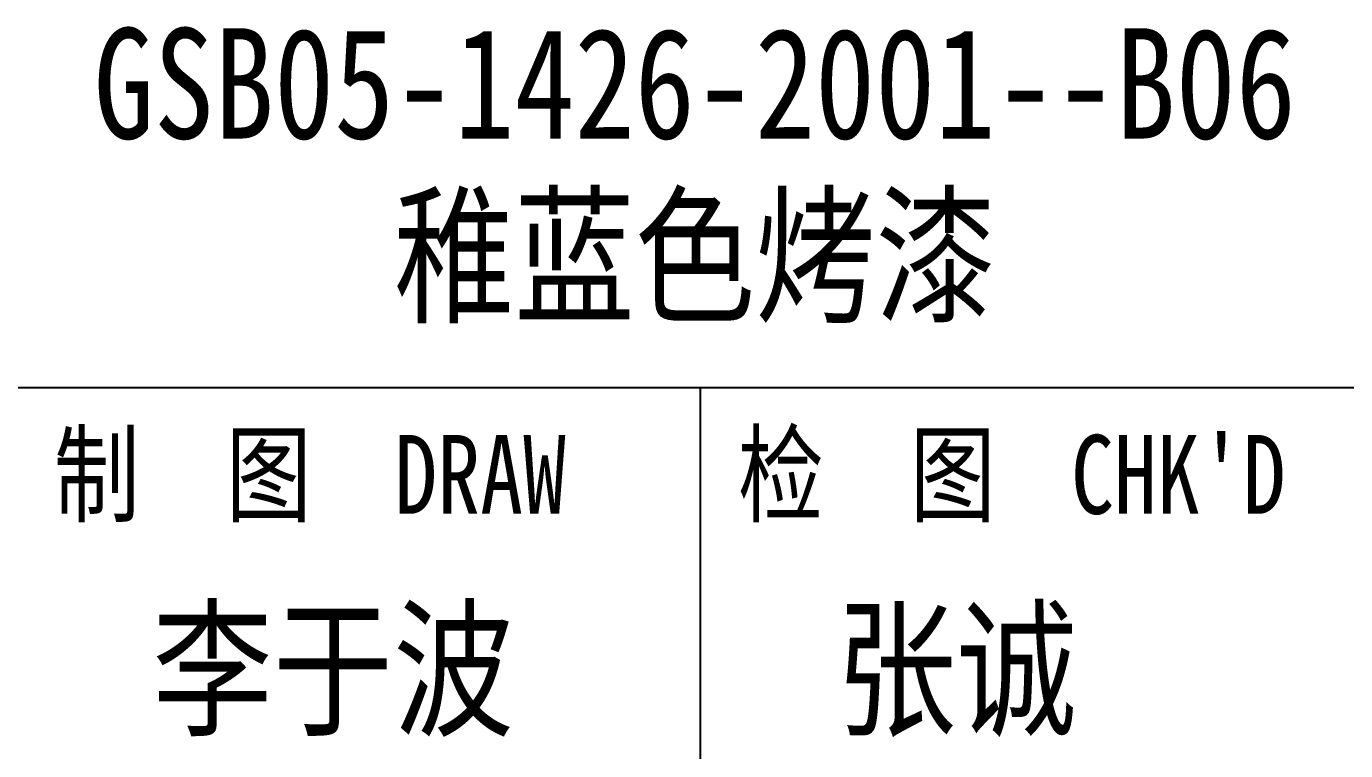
# Model space of a CAD drawing. Header units: millimetres. Extents: x 1333 to 190452, y -42879 to -5704.
# Drawn here: x 183204 to 183245.81, y -17741.86 to -17718.89 of the extents above; entities that cross this region are included whole.
import ezdxf
from ezdxf.enums import TextEntityAlignment as Align

# ---------------------------------------------------------------- set-up
doc = ezdxf.new("R2010")
doc.units = ezdxf.units.MM
doc.header["$LTSCALE"] = 0.5
doc.layers.add('图\\M+19E79\\M+195B6\\M+18E9A', color=7, linetype='Continuous')
doc.layers.add('表面处理', color=7, linetype='Continuous')
doc.layers.add('图框', color=7, linetype='Continuous', lineweight=18)
doc.styles.add('国标', font='simfang.ttf', dxfattribs={"width": 0.8})

# ---------------------------------------------------------------- blocks, each defined once
blk = doc.blocks.new('GZDEH零件A3图框V01版')
at = {"layer": '图\\M+19E79\\M+195B6\\M+18E9A', "color": 9}
for p, q in [((3181.99, -1815.961), (3092.49, -1815.961)), ((3135.83, -1815.961), (3135.83, -1832.961)), ((3135.83, -1815.961), (3135.83, -1832.961))]:
    blk.add_line(p, q, dxfattribs=at)
at = {"layer": '图\\M+19E79\\M+195B6\\M+18E9A', "color": 9, "style": '国标', "width": 0.8}
for s, p in [('制  图', (3119.431, -1819.96)), ('检  图', (3141.11, -1819.96))]:
    blk.add_text(s, height=2.5, dxfattribs=at).set_placement(p, align=Align.CENTER)
for s, p in [("CHK'D", (3147.583, -1819.96)), (' DRAW', (3124.776, -1819.96))]:
    blk.add_text(s, height=2.5, dxfattribs=at).set_placement(p)
blk = doc.blocks.new('DEH A3')
at = {"layer": '图框'}
blk.add_blockref('GZDEH零件A3图框V01版', (-2857.49, 1846.461), dxfattribs=at)

msp = doc.modelspace()

# ---------------------------------------------------------------- block references
at = {"layer": '图框'}
msp.add_blockref('DEH A3', (182947.014, -17760.849), dxfattribs=at)

# ---------------------------------------------------------------- texts
at = {"layer": '图\\M+19E79\\M+195B6\\M+18E9A', "color": 3, "style": '国标', "width": 0.8}
for s, p in [('李于波', (183207.992, -17741.032)), ('张诚', (183229.652, -17741.032))]:
    msp.add_text(s, height=3.5, dxfattribs=at).set_placement(p)
at = {"layer": '表面处理', "color": 3, "style": '国标', "width": 0.8}
for s, p in [('GSB05-1426-2001--B06', (183225.185, -17722.449)), ('稚蓝色烤漆', (183225.185, -17727.925))]:
    msp.add_text(s, height=3.5, dxfattribs=at).set_placement(p, align=Align.CENTER)

doc.saveas('drawing.dxf')
